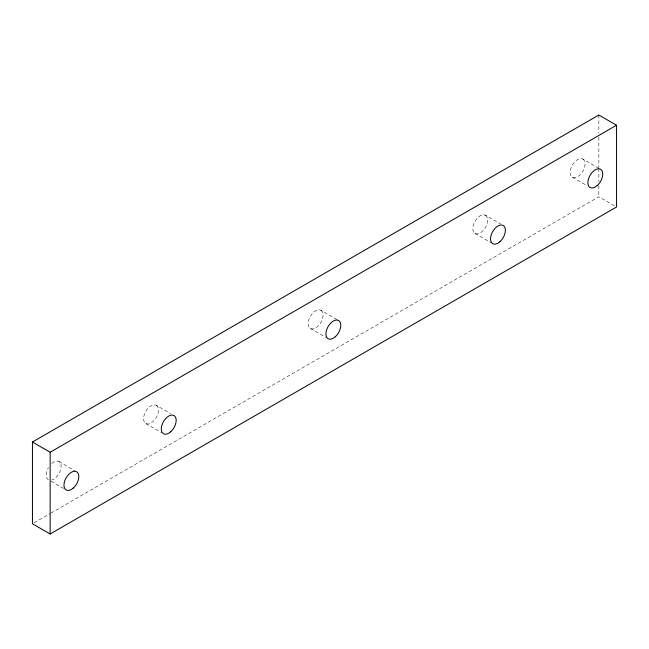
<?xml version="1.0" encoding="UTF-8"?>
<svg xmlns="http://www.w3.org/2000/svg" width="649" height="649" viewBox="0 0 649 649"><rect width="100%" height="100%" fill="white"/><g stroke="black" fill="none" stroke-linecap="round" stroke-linejoin="round"><path stroke-width="0.49" stroke-dasharray="3.25 2.43" d="M34.202 522.753L50.014 513.635M50.89 513.124L598.849 196.761L614.863 206.009M582.867 159.046A10.514 6.068 -60 0 1 579.533 175.327A10.514 6.068 -60 0 1 570.43 170.07A10.514 6.068 -60 0 1 582.867 159.046L599.725 168.781M572.353 177.25L586.68 185.525M485.517 215.249A10.514 6.068 -60 0 1 482.183 231.531A10.514 6.068 -60 0 1 473.08 226.274A10.514 6.068 -60 0 1 485.517 215.249L500.687 224.01M475.003 233.462L491.017 242.702M320.906 310.287A10.514 6.068 -60 0 1 317.572 326.569A10.514 6.068 -60 0 1 308.47 321.312A10.514 6.068 -60 0 1 320.906 310.287L336.92 319.535M310.392 328.491L326.406 337.74M156.295 405.325A10.514 6.068 -60 0 1 152.961 421.607A10.514 6.068 -60 0 1 143.859 416.35A10.514 6.068 -60 0 1 156.295 405.325L170.622 413.591M145.782 423.529L161.796 432.778M58.945 461.528L74.96 470.776M50.963 481.193L64.446 488.981M598.849 115.011L598.849 133.175M598.849 137.215L598.849 167.491M598.849 168.505L598.849 181.623M598.849 185.663L598.849 196.761M51.766 463.451A10.514 6.068 -60 0 1 61.128 466.339A10.514 6.068 -60 0 1 51.766 480.033M48.432 479.733A10.514 6.068 -60 0 1 48.432 467.596"/><path stroke-width="0.97" d="M32.45 442.018L598.849 115.011L616.55 125.233L616.55 206.982L50.151 533.989L32.45 523.767L32.45 442.018L50.151 452.239L616.55 125.233M50.151 452.239L50.151 533.989M73.313 488.032A10.514 6.068 -60 0 0 76.647 471.75A10.514 6.068 -60 0 0 64.21 482.775A10.514 6.068 -60 0 0 73.313 488.032M170.663 431.828A10.514 6.068 -60 0 0 173.997 415.538A10.514 6.068 -60 0 0 161.56 426.571A10.514 6.068 -60 0 0 170.663 431.828M335.273 336.79A10.514 6.068 -60 0 0 338.608 320.509A10.514 6.068 -60 0 0 326.171 331.534A10.514 6.068 -60 0 0 335.273 336.79M499.884 241.752A10.514 6.068 -60 0 0 503.218 225.471A10.514 6.068 -60 0 0 490.782 236.496A10.514 6.068 -60 0 0 499.884 241.752M597.234 185.549A10.514 6.068 -60 0 0 600.568 169.267A10.514 6.068 -60 0 0 588.132 180.292A10.514 6.068 -60 0 0 597.234 185.549"/></g></svg>
